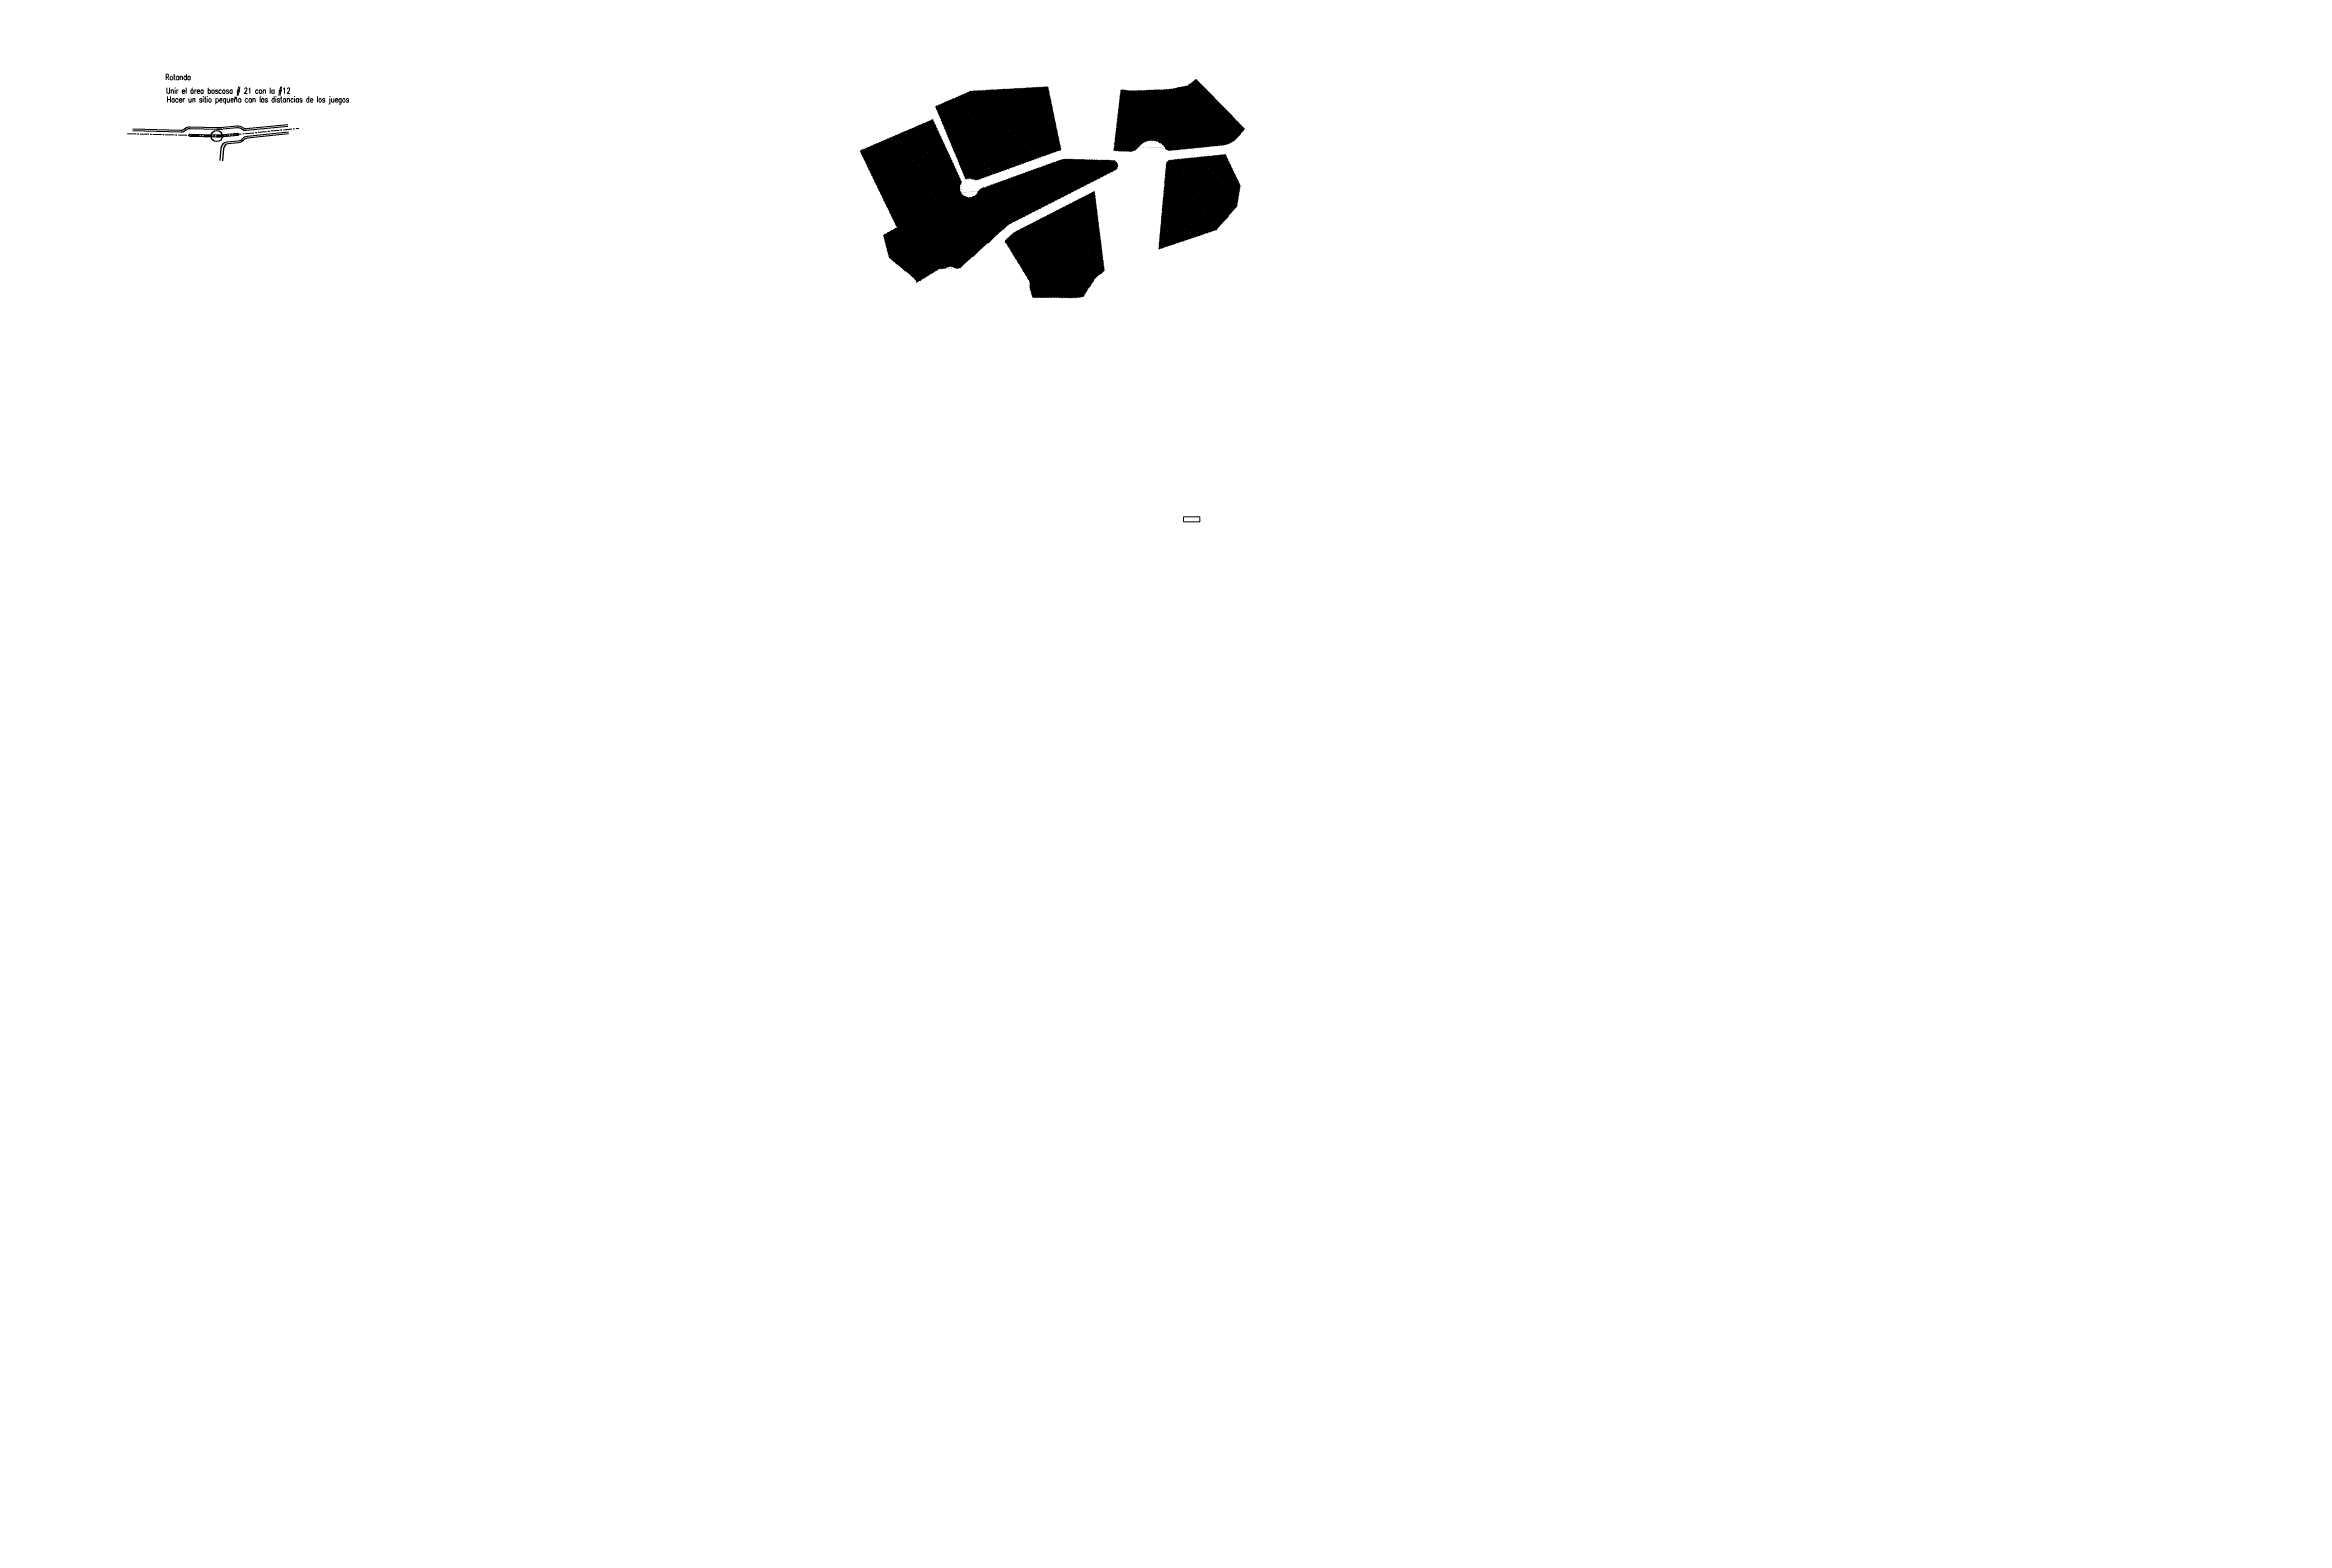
# Model space of a CAD drawing. Header units: millimetres. Extents: x -1203 to 2926, y -1380 to 3972.
# Drawn here: x 914 to 2903, y -880 to 430 of the extents above; entities that cross this region are included whole.
import ezdxf

# ---------------------------------------------------------------- set-up
doc = ezdxf.new("R2010")
doc.units = ezdxf.units.MM
doc.header["$LTSCALE"] = 10
doc.linetypes.add('CENTER2', pattern=[1.125, 0.75, -0.125, 0.125, -0.125])
doc.linetypes.add('DASHED', pattern=[19.05, 12.7, -6.35])
for name, color, linetype in [('00-ejes', 150, 'CENTER2'), ('01-hatch-FF', 254, 'Continuous'), ('_vias', 3, 'Continuous')]:
    doc.layers.add(name, color=color, linetype=linetype)
doc.layers.add('_Areas', color=42, linetype='Continuous', plot=False)
doc.layers.add('_nuevas FFPI', color=1, linetype='Continuous', lineweight=18)
doc.styles.add('LEROYF', font='SIMPLEX.shx', dxfattribs={"width": 0.75})
pattern_1 = [(45, (-865.1582, -1019.0306), (-0.7071068, 0.7071068), []), (135, (-865.1582, -1019.0306), (-0.7071068, -0.7071068), [])]
pattern_2 = [(45, (1307.7899, 0), (-0.7071068, 0.7071068), []), (135, (1307.7899, 0), (-0.7071068, -0.7071068), [])]

# ---------------------------------------------------------------- blocks, each defined once
blk = doc.blocks.new('FFPI-HATCH')
at = {"layer": '01-hatch-FF'}
h = blk.add_hatch(dxfattribs=at)
h.set_pattern_fill('ANSI37', color=256, scale=8)
h.set_pattern_definition(pattern_1)
edge = h.paths.add_edge_path()
edge.add_line((-651.5, -426.6), (-667.1, -433.7))
edge.add_arc((-674.7, -416.8), 18.5, 252.5754, 294.3677, ccw=False)
edge.add_arc((4440355.1, 1291648.7), 4625178.3, 196.221926, 196.222925)
edge.add_line((-657.7, -511.9), (-628.6, -492.6))
edge.add_line((-628.6, -492.6), (-651.5, -426.6))
h = blk.add_hatch(dxfattribs=at)
h.set_pattern_fill('ANSI37', color=256, scale=8)
h.set_pattern_definition(pattern_1)
edge = h.paths.add_edge_path()
edge.add_line((-694.1, -421), (-700.2, -425.3))
edge.add_line((-700.2, -425.3), (-712.4, -439.9))
edge.add_line((-712.4, -439.9), (-709.1, -448.9))
edge.add_line((-709.1, -448.9), (-705.5, -458.6))
edge.add_line((-705.5, -458.6), (-682.1, -521.6))
edge.add_line((-682.1, -521.6), (-674.9, -523.3))
edge.add_line((-674.9, -523.3), (-657.7, -511.9))
edge.add_arc((4440355.1, 1291648.7), 4625178.3, 196.2221251, 196.222925, ccw=False)
edge.add_line((-675.7, -449.9), (-680.2, -434.5))
edge.add_arc((-674.7, -416.8), 18.5, 223.9896, 252.5735, ccw=False)
edge.add_arc((-674.7, -416.8), 18.5, 213.4955, 223.9896, ccw=False)
edge.add_line((-690.1, -427), (-694, -421.2))
edge.add_arc((-697.7, -423.7), 4.5, 33.4955, 36.3536)

msp = doc.modelspace()

# ---------------------------------------------------------------- hatches: boundary and pattern name
at = {"layer": '01-hatch-FF'}
h = msp.add_hatch(dxfattribs=at)
h.set_pattern_fill('ANSI37', color=256, scale=8)
h.set_pattern_definition(pattern_2)
edge = h.paths.add_edge_path()
edge.add_line((1521.452, 592.425), (1505.897, 585.379))
edge.add_arc((1498.264, 602.231), 18.5, 252.57545, 294.367736, ccw=False)
edge.add_arc((4442528.086, 1292667.778), 4625178.275, 196.221926014, 196.222925016)
edge.add_line((1515.253, 507.147), (1544.39, 526.428))
edge.add_line((1544.39, 526.428), (1521.452, 592.425))
h = msp.add_hatch(dxfattribs=at)
h.set_pattern_fill('ANSI37', color=256, scale=8)
h.set_pattern_definition(pattern_2)
edge = h.paths.add_edge_path()
edge.add_line((1478.846, 598.041), (1472.72, 593.719))
edge.add_line((1472.72, 593.719), (1460.512, 579.092))
edge.add_line((1460.512, 579.092), (1463.829, 570.173))
edge.add_line((1463.829, 570.173), (1467.453, 560.43))
edge.add_line((1467.453, 560.43), (1490.87, 497.474))
edge.add_line((1490.87, 497.474), (1498.015, 495.74))
edge.add_line((1498.015, 495.74), (1515.253, 507.147))
edge.add_arc((4442528.086, 1292667.778), 4625178.275, 196.222125099, 196.222925018, ccw=False)
edge.add_line((1497.213, 569.149), (1492.724, 584.58))
edge.add_arc((1498.264, 602.231), 18.5, 223.989563, 252.573502, ccw=False)
edge.add_arc((1498.264, 602.231), 18.5, 213.495549, 223.989563, ccw=False)
edge.add_line((1482.837, 592.022), (1478.975, 597.857))
edge.add_arc((1475.222, 595.373), 4.5, 33.495549, 36.353619)
h = msp.add_hatch(dxfattribs=at)
h.set_pattern_fill('ANSI37', color=256, scale=8)
h.set_pattern_definition(pattern_2)
edge = h.paths.add_edge_path()
edge.add_line((1935.154, 399.738), (1927.557, 394.084))
edge.add_line((1927.557, 394.084), (1911.192, 390.837))
edge.add_line((1911.192, 390.837), (1914.163, 336.927))
edge.add_line((1914.163, 336.927), (1958.628, 341.429))
edge.add_arc((1956.614, 361.327), 20, 275.780834, 318.204718)
edge.add_line((1971.525, 347.997), (1978.538, 355.843))
edge.add_line((1978.538, 355.843), (1935.154, 399.738))
h = msp.add_hatch(dxfattribs=at)
h.set_pattern_fill('ANSI37', color=256, scale=8)
h.set_pattern_definition(pattern_2)
edge = h.paths.add_edge_path()
edge.add_line((1740.788, 389.672), (1735.583, 389.379))
edge.add_line((1735.583, 389.379), (1704.177, 375.799))
edge.add_line((1704.177, 375.799), (1730.907, 311.433))
edge.add_arc((1734.167, 303.583), 8.5, 62.189416, 112.551639, ccw=False)
edge.add_arc((1740.232, 315.081), 4.5, 242.189416, 289.884426)
edge.add_line((1741.762, 310.849), (1769.081, 320.73))
edge.add_line((1769.081, 320.73), (1740.788, 389.672))
h = msp.add_hatch(dxfattribs=at)
h.set_pattern_fill('ANSI37', color=256, scale=8)
h.set_pattern_definition(pattern_2)
edge = h.paths.add_edge_path()
edge.add_line((1803.877, 393.224), (1740.788, 389.672))
edge.add_line((1740.788, 389.672), (1769.081, 320.73))
edge.add_line((1769.081, 320.73), (1810.897, 335.855))
edge.add_arc((1820.59, 309.054), 28.5, 100.215436, 109.884426, ccw=False)
edge.add_line((1815.536, 337.102), (1803.877, 393.224))
h = msp.add_hatch(dxfattribs=at)
h.set_pattern_fill('ANSI37', color=256, scale=8)
h.set_pattern_definition(pattern_2)
edge = h.paths.add_edge_path()
edge.add_line((1911.192, 390.837), (1877.639, 389.575))
edge.add_line((1877.639, 389.575), (1868.486, 390.662))
edge.add_line((1868.486, 390.662), (1862.171, 336.392))
edge.add_line((1862.171, 336.392), (1876.769, 335.981))
edge.add_arc((1877.008, 344.477), 8.5, 268.384471, 324.629677)
edge.add_arc((1895.763, 331.164), 14.5, 31.954835, 144.629677, ccw=False)
edge.add_arc((1911.884, 341.219), 4.5, 211.954835, 275.780834)
edge.add_line((1912.337, 336.742), (1914.163, 336.927))
edge.add_line((1914.163, 336.927), (1911.192, 390.837))
h = msp.add_hatch(dxfattribs=at)
h.set_pattern_fill('ANSI37', color=256, scale=8)
h.set_pattern_definition(pattern_2)
edge = h.paths.add_edge_path()
edge.add_line((1727.372, 308.69), (1701.789, 364.189))
edge.add_line((1701.789, 364.189), (1637.188, 336.448))
edge.add_line((1637.188, 336.448), (1670.09, 268.421))
edge.add_line((1670.09, 268.421), (1726.715, 299.494))
edge.add_arc((1734.167, 303.583), 8.5, 143.067734, 208.755649, ccw=False)
h = msp.add_hatch(dxfattribs=at)
h.set_pattern_fill('ANSI37', color=256, scale=8)
h.set_pattern_definition(pattern_2)
edge = h.paths.add_edge_path()
edge.add_line((1806.617, 290.403), (1791.268, 319.716))
edge.add_line((1791.268, 319.716), (1745.664, 303.222))
edge.add_line((1745.664, 303.222), (1769.104, 270.961))
edge.add_arc((1785.309, 247.517), 28.5, 117.056512, 124.652711, ccw=False)
edge.add_line((1772.345, 272.898), (1806.617, 290.403))
h = msp.add_hatch(dxfattribs=at)
h.set_pattern_fill('ANSI37', color=256, scale=8)
h.set_pattern_definition(pattern_2)
edge = h.paths.add_edge_path()
edge.add_arc((1861.348, 323.41), 4.5, 297.056512, 448.384471)
edge.add_line((1861.474, 327.909), (1821.154, 329.046))
edge.add_arc((1820.59, 309.054), 20, 88.384471, 109.884426)
edge.add_line((1813.788, 327.861), (1791.268, 319.716))
edge.add_line((1791.268, 319.716), (1806.617, 290.403))
edge.add_line((1806.617, 290.403), (1863.395, 319.403))
h = msp.add_hatch(dxfattribs=at)
h.set_pattern_fill('ANSI37', color=256, scale=8)
h.set_pattern_definition(pattern_2)
edge = h.paths.add_edge_path()
edge.add_arc((1956.614, 361.327), 28.5, 275.780834, 279.24483, ccw=False)
edge.add_line((1959.485, 332.972), (1912.812, 328.247))
edge.add_arc((1913.266, 323.77), 4.5, 95.780834, 157.098438)
edge.add_arc((1895.763, 331.164), 14.5, 334.675131, 337.098438, ccw=False)
edge.add_line((1908.87, 324.961), (1902.133, 249.24))
edge.add_line((1902.133, 249.24), (1953.324, 266.423))
edge.add_line((1953.324, 266.423), (1971.414, 287.152))
edge.add_line((1971.414, 287.152), (1974.487, 305.55))
edge.add_line((1974.487, 305.55), (1961.193, 333.197))
h = msp.add_hatch(dxfattribs=at)
h.set_pattern_fill('ANSI37', color=256, scale=8)
h.set_pattern_definition(pattern_2)
edge = h.paths.add_edge_path()
edge.add_arc((1785.309, 247.517), 28.5, 124.652711, 131.802504, ccw=False)
edge.add_line((1769.104, 270.961), (1745.664, 303.222))
edge.add_line((1745.664, 303.222), (1745.257, 303.074))
edge.add_line((1745.257, 303.074), (1744.653, 302.856))
edge.add_arc((1746.184, 298.625), 4.5, 109.884426, 157.579436)
edge.add_arc((1734.167, 303.583), 8.5, 208.755649, 337.579436, ccw=False)
edge.add_line((1726.715, 299.494), (1690.617, 279.685))
edge.add_line((1690.617, 279.685), (1720.928, 236.229))
edge.add_line((1720.928, 236.229), (1724.507, 232.227))
edge.add_arc((1723.64, 236.643), 4.5, 281.101961, 311.802504)
edge.add_line((1726.64, 233.288), (1766.312, 268.762))
h = msp.add_hatch(dxfattribs=at)
h.set_pattern_fill('ANSI37', color=256, scale=8)
h.set_pattern_definition(pattern_2)
edge = h.paths.add_edge_path()
edge.add_line((1845.169, 300.549), (1776.211, 265.328))
edge.add_arc((1785.309, 247.517), 20, 117.056512, 131.802504)
edge.add_line((1771.977, 262.426), (1765.582, 256.707))
edge.add_line((1765.582, 256.707), (1787.567, 220.778))
edge.add_line((1787.567, 220.778), (1787.974, 214.982))
edge.add_line((1787.974, 214.982), (1790.222, 206.521))
edge.add_line((1790.222, 206.521), (1824.818, 206.09))
edge.add_line((1824.818, 206.09), (1831.047, 206.24))
edge.add_line((1831.047, 206.24), (1835.17, 207.36))
edge.add_line((1835.17, 207.36), (1841, 216.146))
edge.add_line((1841, 216.146), (1845.346, 222.692))
edge.add_line((1845.346, 222.692), (1846.681, 224.704))
edge.add_line((1846.681, 224.704), (1850.426, 227.284))
edge.add_arc((1834.825, 249.931), 27.5, 304.562743, 313.836582)
edge.add_line((1853.872, 230.094), (1845.169, 300.549))
h = msp.add_hatch(dxfattribs=at)
h.set_pattern_fill('ANSI37', color=256, scale=8)
h.set_pattern_definition(pattern_2)
edge = h.paths.add_edge_path()
edge.add_line((1707.013, 231.591), (1712.309, 232.092))
edge.add_arc((1717.372, 225.127), 8.611, 61.515511, 126.013494, ccw=False)
edge.add_arc((1723.64, 236.643), 4.5, 241.300599, 281.101961)
edge.add_line((1724.507, 232.227), (1720.928, 236.229))
edge.add_line((1720.928, 236.229), (1690.617, 279.685))
edge.add_line((1690.617, 279.685), (1657.947, 261.757))
edge.add_line((1657.947, 261.757), (1663.146, 241.47))
edge.add_line((1663.146, 241.47), (1685.076, 223.872))
edge.add_line((1685.076, 223.872), (1687.631, 219.63))
edge.add_line((1687.631, 219.63), (1707.013, 231.591))
at = {"layer": '_Areas'}
h = msp.add_hatch(dxfattribs=at)
h.set_pattern_fill('AR-B88', color=256, scale=0.05)
h.set_pattern_definition([(0, (615.273, 806.982), (0, 10.16), []), (90, (615.273, 806.982), (-5.08, 10.16), [10.16, -10.16])])
edge = h.paths.add_edge_path()
edge.add_arc((639.98, 832.512), 6, 10.339692, 103.993175)
edge.add_line((638.529, 838.334), (591.751, 826.677))
edge.add_arc((585.64, 854.608), 28.592, 243.370292, 282.34256, ccw=False)
edge.add_line((572.824, 829.05), (569.433, 830.752))
edge.add_arc((567.467, 826.799), 4.415, 63.559907, 187.54761)
edge.add_line((563.09, 826.219), (565.619, 804.199))
edge.add_arc((582.485, 807.233), 17.136, 190.197465, 214.635105)
edge.add_arc((610.846, 825.589), 50.914, 213.491007, 311.298955)
edge.add_arc((631.249, 802.364), 20, 311.298955, 370.339692)
edge.add_line((650.924, 805.953), (645.882, 833.589))
edge = h.paths.add_edge_path()
edge.add_line((278.205, 681.085), (208.232, 702.209))
edge.add_line((208.232, 702.209), (197.37, 660.776))
edge.add_line((197.37, 660.776), (245.091, 615.991))
edge.add_line((245.091, 615.991), (266.599, 625.733))
edge.add_arc((264.742, 629.832), 4.5, 294.367694, 345.862617)
edge.add_arc((277.349, 626.657), 8.5, 139.646694, 165.862617, ccw=False)
edge.add_arc((267.442, 635.075), 4.5, 319.646694, 352.298443)
edge.add_line((271.901, 634.472), (278.205, 681.085))
edge = h.paths.add_edge_path()
edge.add_line((437.874, 303.222), (437.467, 303.074))
edge.add_line((437.467, 303.074), (436.863, 302.856))
edge.add_arc((438.394, 298.625), 4.5, 109.884426, 157.579436)
edge.add_arc((426.377, 303.583), 8.5, 208.755649, 337.579436, ccw=False)
edge.add_line((418.925, 299.494), (382.827, 279.685))
edge.add_line((382.827, 279.685), (413.138, 236.229))
edge.add_line((413.138, 236.229), (416.717, 232.227))
edge.add_arc((415.85, 236.643), 4.5, 281.101961, 311.802504)
edge.add_line((418.85, 233.288), (458.522, 268.762))
edge.add_arc((477.519, 247.517), 28.5, 124.652711, 131.802504, ccw=False)
edge.add_line((461.314, 270.961), (437.874, 303.222))
edge = h.paths.add_edge_path()
edge.add_line((483.478, 319.716), (437.874, 303.222))
edge.add_line((437.874, 303.222), (461.314, 270.961))
edge.add_arc((477.519, 247.517), 28.5, 117.056512, 124.652711, ccw=False)
edge.add_line((464.555, 272.898), (498.827, 290.403))
edge.add_line((498.827, 290.403), (483.478, 319.716))
edge = h.paths.add_edge_path()
edge.add_arc((553.558, 323.41), 4.5, 297.056512, 448.384471)
edge.add_line((553.685, 327.909), (513.364, 329.046))
edge.add_arc((512.801, 309.054), 20, 88.384471, 109.884426)
edge.add_line((505.998, 327.861), (483.478, 319.716))
edge.add_line((483.478, 319.716), (498.827, 290.403))
edge.add_line((498.827, 290.403), (555.605, 319.403))
edge = h.paths.add_edge_path()
edge.add_line((699.057, 491.306), (692.21, 502.326))
edge.add_arc((688.388, 499.952), 4.5, 31.851762, 79.546772)
edge.add_arc((690.747, 512.736), 8.5, 221.848067, 259.546772, ccw=False)
edge.add_arc((681.063, 504.063), 4.5, 41.848067, 89.543077)
edge.add_line((681.098, 508.563), (617.927, 509.066))
edge.add_arc((617.891, 504.567), 4.5, 89.543077, 141.645425)
edge.add_line((614.362, 507.359), (600.891, 475.424))
edge.add_line((600.891, 475.424), (659.101, 465.942))
edge.add_line((659.101, 465.942), (699.057, 491.306))
edge = h.paths.add_edge_path()
edge.add_line((670.749, 355.843), (627.365, 399.738))
edge.add_line((627.365, 399.738), (619.767, 394.084))
edge.add_line((619.767, 394.084), (603.403, 390.837))
edge.add_line((603.403, 390.837), (606.373, 336.927))
edge.add_line((606.373, 336.927), (650.838, 341.429))
edge.add_arc((648.824, 361.327), 20, 275.780834, 318.204718)
edge.add_line((663.735, 347.997), (670.749, 355.843))
edge = h.paths.add_edge_path()
edge.add_line((603.403, 390.837), (569.849, 389.575))
edge.add_line((569.849, 389.575), (560.696, 390.662))
edge.add_line((560.696, 390.662), (554.381, 336.392))
edge.add_line((554.381, 336.392), (568.979, 335.981))
edge.add_arc((569.218, 344.477), 8.5, 268.384471, 324.629677)
edge.add_arc((587.973, 331.164), 14.5, 31.954835, 144.629677, ccw=False)
edge.add_arc((604.094, 341.219), 4.5, 211.954835, 275.780834)
edge.add_line((604.547, 336.742), (606.373, 336.927))
edge.add_line((606.373, 336.927), (603.403, 390.837))
edge = h.paths.add_edge_path()
edge.add_line((666.697, 305.55), (653.403, 333.197))
edge.add_arc((648.824, 361.327), 28.5, 275.780834, 279.24483, ccw=False)
edge.add_line((651.695, 332.972), (605.022, 328.247))
edge.add_arc((605.476, 323.77), 4.5, 95.780834, 157.098438)
edge.add_arc((587.973, 331.164), 14.5, 334.675131, 337.098438, ccw=False)
edge.add_line((601.08, 324.961), (594.343, 249.24))
edge.add_line((594.343, 249.24), (645.534, 266.423))
edge.add_line((645.534, 266.423), (663.624, 287.152))
edge.add_line((663.624, 287.152), (666.697, 305.55))
edge = h.paths.add_edge_path()
edge.add_line((537.379, 300.549), (468.421, 265.328))
edge.add_arc((477.519, 247.517), 20, 117.056512, 131.802504)
edge.add_line((464.188, 262.426), (457.792, 256.707))
edge.add_line((457.792, 256.707), (479.777, 220.778))
edge.add_line((479.777, 220.778), (480.184, 214.982))
edge.add_line((480.184, 214.982), (482.432, 206.521))
edge.add_line((482.432, 206.521), (517.028, 206.09))
edge.add_line((517.028, 206.09), (523.257, 206.24))
edge.add_line((523.257, 206.24), (527.38, 207.36))
edge.add_line((527.38, 207.36), (533.211, 216.146))
edge.add_line((533.211, 216.146), (537.556, 222.692))
edge.add_line((537.556, 222.692), (538.891, 224.704))
edge.add_line((538.891, 224.704), (542.636, 227.284))
edge.add_arc((527.035, 249.931), 27.5, 304.562743, 313.836582)
edge.add_line((546.082, 230.094), (537.379, 300.549))
edge = h.paths.add_edge_path()
edge.add_line((496.087, 393.224), (432.998, 389.672))
edge.add_line((432.998, 389.672), (461.291, 320.73))
edge.add_line((461.291, 320.73), (503.107, 335.855))
edge.add_arc((512.801, 309.054), 28.5, 100.215436, 109.884426, ccw=False)
edge.add_line((507.746, 337.102), (496.087, 393.224))
edge = h.paths.add_edge_path()
edge.add_line((432.998, 389.672), (427.793, 389.379))
edge.add_line((427.793, 389.379), (396.387, 375.799))
edge.add_line((396.387, 375.799), (423.117, 311.433))
edge.add_arc((426.377, 303.583), 8.5, 62.189416, 112.551639, ccw=False)
edge.add_arc((432.442, 315.081), 4.5, 242.189416, 289.884426)
edge.add_line((433.972, 310.849), (461.291, 320.73))
edge.add_line((461.291, 320.73), (432.998, 389.672))
edge = h.paths.add_edge_path()
edge.add_line((394.607, 364.45), (329.398, 336.448))
edge.add_line((329.398, 336.448), (362.3, 268.421))
edge.add_line((362.3, 268.421), (418.925, 299.494))
edge.add_arc((426.377, 303.583), 8.5, 148.304648, 208.755649, ccw=False)
edge.add_line((419.144, 308.049), (394.607, 364.45))
edge = h.paths.add_edge_path()
edge.add_line((382.827, 279.685), (362.3, 268.421))
edge.add_line((362.3, 268.421), (350.157, 261.757))
edge.add_line((350.157, 261.757), (355.356, 241.47))
edge.add_line((355.356, 241.47), (377.287, 223.872))
edge.add_line((377.287, 223.872), (379.841, 219.63))
edge.add_line((379.841, 219.63), (394.269, 228.535))
edge.add_line((394.269, 228.535), (399.196, 231.576))
edge.add_line((399.196, 231.576), (404.545, 232.068))
edge.add_arc((409.607, 225.239), 8.501, 61.300599, 126.549533, ccw=False)
edge.add_arc((415.85, 236.643), 4.5, 241.300599, 281.101961)
edge.add_line((416.717, 232.227), (413.138, 236.229))
edge.add_line((413.138, 236.229), (382.827, 279.685))
edge = h.paths.add_edge_path()
edge.add_line((145.884, 580.263), (162.477, 600.143))
edge.add_line((162.477, 600.143), (159.007, 605.387))
edge.add_line((159.007, 605.387), (160.258, 606.214))
edge.add_arc((157.775, 609.967), 4.5, 303.495549, 396.386815)
edge.add_line((161.397, 612.637), (160.695, 613.698))
edge.add_line((160.695, 613.698), (167.783, 618.389))
edge.add_line((167.783, 618.389), (157.671, 633.643))
edge.add_line((157.671, 633.643), (154.581, 628.686))
edge.add_line((154.581, 628.686), (138.957, 607.816))
edge.add_line((138.957, 607.816), (128.415, 586.914))
edge.add_line((128.415, 586.914), (114.725, 539.595))
edge.add_line((114.725, 539.595), (107.286, 532.284))
edge.add_line((107.286, 532.284), (165.019, 501.859))
edge.add_line((165.019, 501.859), (176.043, 499.183))
edge.add_line((176.043, 499.183), (145.884, 580.263))
edge = h.paths.add_edge_path()
edge.add_arc((190.474, 602.231), 18.5, 223.989563, 252.573502, ccw=False)
edge.add_arc((190.474, 602.231), 18.5, 213.495549, 223.989563, ccw=False)
edge.add_line((175.047, 592.022), (171.185, 597.857))
edge.add_arc((167.432, 595.373), 4.5, 33.495549, 36.353619)
edge.add_line((171.057, 598.041), (164.93, 593.719))
edge.add_line((164.93, 593.719), (152.722, 579.092))
edge.add_line((152.722, 579.092), (156.039, 570.173))
edge.add_line((156.039, 570.173), (159.663, 560.43))
edge.add_line((159.663, 560.43), (183.08, 497.474))
edge.add_line((183.08, 497.474), (190.225, 495.74))
edge.add_line((190.225, 495.74), (207.463, 507.147))
edge.add_arc((4441220.296, 1292667.778), 4625178.275, 196.221926011, 196.222925018, ccw=False)
edge = h.paths.add_edge_path()
edge.add_line((213.663, 592.425), (198.107, 585.379))
edge.add_arc((190.474, 602.231), 18.5, 252.576168, 294.368298, ccw=False)
edge.add_arc((4441220.297, 1292667.778), 4625178.276, 196.221926014, 196.222925013)
edge.add_line((207.463, 507.147), (236.6, 526.428))
edge.add_line((236.6, 526.428), (213.663, 592.425))
edge = h.paths.add_edge_path()
edge.add_line((328.54, 586.253), (281.591, 619.291))
edge.add_arc((277.349, 626.657), 8.5, 250.717701, 299.937395, ccw=False)
edge.add_arc((273.056, 614.386), 4.5, 70.717701, 114.367694)
edge.add_line((271.199, 618.486), (213.663, 592.425))
edge.add_line((213.663, 592.425), (236.6, 526.428))
edge.add_line((236.6, 526.428), (263.586, 525.476))
edge.add_line((263.586, 525.476), (291.901, 539.344))
edge.add_line((291.901, 539.344), (307.034, 549.718))
edge.add_line((307.034, 549.718), (328.54, 586.253))
edge = h.paths.add_edge_path()
edge.add_line((292.952, 724.177), (272.137, 751.782))
edge.add_line((272.137, 751.782), (239.591, 717.687))
edge.add_line((239.591, 717.687), (280.238, 688.166))
edge.add_arc((306.39, 676.84), 28.5, 109.047582, 156.582623, ccw=False)
edge.add_line((297.089, 703.779), (306.011, 706.859))
edge.add_line((306.011, 706.859), (292.952, 724.177))
edge = h.paths.add_edge_path()
edge.add_line((381.433, 763.447), (374.201, 766.869))
edge.add_line((374.201, 766.869), (384.323, 788.264))
edge.add_line((384.323, 788.264), (388.145, 792.483))
edge.add_line((388.145, 792.483), (372.505, 806.762))
edge.add_line((372.505, 806.762), (367.64, 801.742))
edge.add_line((367.64, 801.742), (361.535, 807.659))
edge.add_line((361.535, 807.659), (362.579, 808.736))
edge.add_arc((359.348, 811.868), 4.5, 315.891683, 405.891683)
edge.add_line((362.48, 815.099), (361.403, 816.143))
edge.add_line((361.403, 816.143), (367.319, 822.246))
edge.add_line((367.319, 822.246), (355.456, 833.982))
edge.add_line((355.456, 833.982), (338.359, 830.868))
edge.add_line((338.359, 830.868), (326.634, 832.001))
edge.add_line((326.634, 832.001), (309.514, 836.948))
edge.add_line((309.514, 836.948), (302.255, 819.921))
edge.add_line((302.255, 819.921), (279.146, 800.916))
edge.add_line((279.146, 800.916), (259.43, 787.484))
edge.add_line((259.43, 787.484), (250.04, 781.087))
edge.add_line((250.04, 781.087), (272.137, 751.782))
edge.add_line((272.137, 751.782), (292.952, 724.177))
edge.add_line((292.952, 724.177), (357.019, 746.001))
edge.add_line((357.019, 746.001), (381.433, 763.447))
edge = h.paths.add_edge_path()
edge.add_line((383.693, 727.49), (376.001, 722.755))
edge.add_arc((361.059, 747.024), 28.5, 289.047582, 301.6202, ccw=False)
edge.add_line((370.36, 720.084), (366.448, 718.734))
edge.add_line((366.448, 718.734), (384.913, 696.246))
edge.add_line((384.913, 696.246), (400.915, 706.516))
edge.add_line((400.915, 706.516), (383.693, 727.49))
edge = h.paths.add_edge_path()
edge.add_line((431.591, 729.28), (416.33, 747.866))
edge.add_arc((398.372, 769.997), 28.5, 301.6202, 309.056118, ccw=False)
edge.add_line((413.314, 745.728), (400.766, 738.002))
edge.add_line((400.766, 738.002), (417.457, 717.675))
edge.add_line((417.457, 717.675), (431.591, 729.28))
edge = h.paths.add_edge_path()
edge.add_line((444.58, 753.845), (430.502, 770.991))
edge.add_line((430.502, 770.991), (424.036, 757.602))
edge.add_arc((398.372, 769.997), 28.5, 325.428497, 334.219897, ccw=False)
edge.add_line((421.84, 753.825), (434.126, 738.862))
edge.add_line((434.126, 738.862), (437.849, 744.198))
edge.add_line((437.849, 744.198), (444.58, 753.845))
edge = h.paths.add_edge_path()
edge.add_arc((610.846, 825.589), 59.414, 224.35426, 269.830516, ccw=False)
edge.add_line((568.363, 784.053), (560.95, 746.111))
edge.add_line((560.95, 746.111), (577.6, 741.064))
edge.add_line((577.6, 741.064), (608.965, 738.909))
edge.add_line((608.965, 738.909), (610.67, 766.175))
edge = h.paths.add_edge_path()
edge.add_arc((631.249, 802.364), 28.5, 311.298955, 336.891695, ccw=False)
edge.add_arc((610.846, 825.589), 59.414, 269.830516, 311.298955, ccw=False)
edge.add_line((610.67, 766.175), (608.965, 738.909))
edge.add_line((608.965, 738.909), (613.124, 738.624))
edge.add_line((613.124, 738.624), (643.276, 740.607))
edge.add_line((643.276, 740.607), (658.613, 744.019))
edge.add_line((658.613, 744.019), (657.462, 791.178))
edge = h.paths.add_edge_path()
edge.add_line((618.629, 863.224), (618.022, 862.213))
edge.add_line((618.022, 862.213), (616.027, 861.194))
edge.add_line((616.027, 861.194), (603.813, 860.265))
edge.add_line((603.813, 860.265), (573.662, 861.528))
edge.add_line((573.662, 861.528), (573.662, 837.386))
edge.add_line((573.662, 837.386), (576.915, 835.977))
edge.add_arc((584.86, 854.332), 20, 246.595, 283.993175)
edge.add_line((589.696, 834.925), (623.035, 843.233))
edge.add_line((623.035, 843.233), (618.629, 863.224))
edge = h.paths.add_edge_path()
edge.add_line((678.724, 888.31), (649.288, 914.276))
edge.add_line((649.288, 914.276), (638.34, 896.045))
edge.add_line((638.34, 896.045), (627.141, 877.397))
edge.add_line((627.141, 877.397), (646.44, 850.029))
edge.add_arc((640.153, 857.805), 10, 308.955922, 320.072772)
edge.add_line((647.822, 851.387), (678.724, 888.31))
edge = h.paths.add_edge_path()
edge.add_line((730.429, 935.235), (701.234, 944.28))
edge.add_line((701.234, 944.28), (677.984, 933.255))
edge.add_line((677.984, 933.255), (650.997, 917.122))
edge.add_line((650.997, 917.122), (649.288, 914.276))
edge.add_line((649.288, 914.276), (678.724, 888.31))
edge.add_line((678.724, 888.31), (682.824, 893.208))
edge.add_arc((697.011, 881.335), 18.5, 65.989511, 140.072772, ccw=False)
edge.add_line((704.538, 898.234), (720.356, 891.188))
edge.add_line((720.356, 891.188), (730.429, 935.235))
edge = h.paths.add_edge_path()
edge.add_line((753.918, 953.487), (756.962, 961.423))
edge.add_line((756.962, 961.423), (758.362, 960.886))
edge.add_arc((759.974, 965.087), 4.5, 249.014804, 339.014804)
edge.add_line((764.175, 963.476), (764.712, 964.876))
edge.add_line((764.712, 964.876), (723.631, 978.203))
edge.add_line((723.631, 978.203), (715.857, 961.437))
edge.add_line((715.857, 961.437), (703.057, 945.144))
edge.add_line((703.057, 945.144), (701.234, 944.28))
edge.add_line((701.234, 944.28), (730.429, 935.235))
edge.add_line((730.429, 935.235), (751.951, 928.822))
edge.add_line((751.951, 928.822), (760.432, 950.988))
edge.add_line((760.432, 950.988), (753.918, 953.487))
h.paths.add_polyline_path([(791.864, 1019.289), (763.823, 1030.447), (747.328, 1021.944), (745.453, 1019.718), (737.359, 997.571), (723.631, 978.203), (764.712, 964.876), (772.649, 961.832)])
edge = h.paths.add_edge_path()
edge.add_line((823.909, 989.963), (825.677, 995.623))
edge.add_line((825.677, 995.623), (828.302, 1003.767))
edge.add_line((828.302, 1003.767), (805.762, 1013.37))
edge.add_line((805.762, 1013.37), (791.864, 1019.289))
edge.add_line((791.864, 1019.289), (772.649, 961.832))
edge.add_line((772.649, 961.832), (772.112, 960.432))
edge.add_arc((776.313, 958.82), 4.5, 159.014804, 249.014804)
edge.add_line((774.701, 954.619), (794.87, 946.882))
edge.add_arc((790.215, 934.745), 13, -20.260574, 69.014804, ccw=False)
edge.add_line((802.41, 930.243), (815.555, 965.854))
edge.add_line((815.555, 965.854), (823.909, 989.963))
h.paths.add_polyline_path([(800.301, 759.531), (750.775, 745.608), (762.897, 703.644), (809.453, 713.791)])
edge = h.paths.add_edge_path()
edge.add_line((815.661, 682.766), (809.453, 713.791))
edge.add_line((809.453, 713.791), (762.897, 703.644))
edge.add_line((762.897, 703.644), (773.913, 657.694))
edge.add_line((773.913, 657.694), (816.785, 661.018))
edge.add_line((816.785, 661.018), (816.978, 664.788))
edge.add_arc((812.484, 665.019), 4.5, 357.066548, 404.761558)
edge.add_arc((821.715, 674.173), 8.5, 143.620182, 224.761558, ccw=False)
edge.add_arc((811.248, 681.883), 4.5, 323.620182, 371.315192)
edge = h.paths.add_edge_path()
edge.add_arc((703.536, 510.405), 4.5, 121.97669, 169.6717, ccw=False)
edge.add_line((701.153, 514.222), (735.775, 535.837))
edge.add_line((735.775, 535.837), (780.878, 507.685))
edge.add_line((780.878, 507.685), (778.859, 502.703))
edge.add_line((778.859, 502.703), (753.653, 456.568))
edge.add_line((753.653, 456.568), (713.627, 483.961))
edge.add_line((713.627, 483.961), (699.43, 506.812))
edge.add_arc((703.253, 509.187), 4.5, 164.156752, 211.851762, ccw=False)
edge.add_arc((690.747, 512.736), 8.5, 344.156752, 349.6717)
edge = h.paths.add_edge_path()
edge.add_line((593.229, 476.672), (600.888, 475.424))
edge.add_line((600.888, 475.424), (614.146, 507.178))
edge.add_arc((608.345, 513.391), 8.5, 192.388365, 313.034849, ccw=False)
edge.add_arc((608.533, 513.374), 8.68, 127.674259, 192.011006, ccw=False)
edge.add_line((603.228, 520.245), (607.515, 529.384))
edge.add_line((607.515, 529.384), (602.125, 537.217))
edge.add_line((602.125, 537.217), (601.474, 538.275))
edge.add_line((601.474, 538.275), (608.964, 577.548))
edge.add_line((608.964, 577.548), (609.021, 577.925))
edge.add_line((609.021, 577.925), (603.346, 579.322))
edge.add_line((603.346, 579.322), (518.591, 587.343))
edge.add_line((518.591, 587.343), (540.052, 570.423))
edge.add_line((540.052, 570.423), (521.868, 552.609))
edge.add_line((521.868, 552.609), (504.654, 539.944))
edge.add_line((504.654, 539.944), (500.354, 537.118))
edge.add_line((500.354, 537.118), (494.956, 518.754))
edge.add_line((494.956, 518.754), (593.229, 476.672))

# ---------------------------------------------------------------- linework, layer by layer
at = {"layer": '00-ejes'}
for p, q in [((987.753, 351.83), (1069.94, 349.512)), ((1069.94, 349.512), (1139.501, 356.554))]:
    msp.add_line(p, q, dxfattribs=at)
at = {"layer": '_nuevas FFPI', "color": 159, "linetype": 'DASHED', "ltscale": 0.02, "true_color": 0x22346e, "const_width": 0.05}
for points in [[(1935.154, 399.738), (1927.557, 394.084), (1911.192, 390.837), (1914.163, 336.927), (1958.628, 341.429, 0.18725278), (1971.525, 347.997), (1978.538, 355.843)], [(1740.788, 389.672), (1735.583, 389.379), (1704.177, 375.799), (1730.907, 311.433, -0.22335342), (1738.132, 311.101, 0.21116606), (1741.762, 310.849), (1769.081, 320.73)], [(1803.877, 393.224), (1740.788, 389.672), (1769.081, 320.73), (1810.897, 335.855, -0.04221398), (1815.536, 337.102)], [(1911.192, 390.837), (1877.639, 389.575), (1868.486, 390.662), (1862.171, 336.392), (1876.769, 335.981, 0.25046473), (1883.94, 339.557, -0.53549239), (1908.066, 338.838, 0.28592392), (1912.337, 336.742), (1914.163, 336.927)], [(1727.372, 308.69), (1701.789, 364.189), (1637.188, 336.448), (1670.09, 268.421), (1726.715, 299.494, -0.29473289)], [(1806.617, 290.403), (1791.268, 319.716), (1745.664, 303.222), (1769.104, 270.961, -0.03315681), (1772.345, 272.898)], [(1863.395, 319.403, 0.77657415), (1861.474, 327.909), (1821.154, 329.046, 0.09408742), (1813.788, 327.861), (1791.268, 319.716), (1806.617, 290.403)], [(1961.193, 333.197, -0.01511568), (1959.485, 332.972), (1912.812, 328.247, 0.27412067), (1909.12, 325.521, -0.01057407), (1908.87, 324.961), (1902.133, 249.24), (1953.324, 266.423), (1971.414, 287.152), (1974.487, 305.55)], [(1766.312, 268.762, -0.03120698), (1769.104, 270.961), (1745.664, 303.222), (1745.257, 303.074), (1744.653, 302.856, 0.21116606), (1742.024, 300.341, -0.62987857), (1726.715, 299.494), (1690.617, 279.685), (1720.928, 236.229), (1724.507, 232.227, 0.13476344), (1726.64, 233.288)], [(1845.169, 300.549), (1776.211, 265.328, 0.06443046), (1771.977, 262.426), (1765.582, 256.707), (1787.567, 220.778), (1787.974, 214.982), (1790.222, 206.521), (1824.818, 206.09), (1831.047, 206.24), (1835.17, 207.36), (1841, 216.146), (1845.346, 222.692), (1846.681, 224.704), (1850.426, 227.284, 0.04048686), (1853.872, 230.094)], [(1690.617, 279.685), (1670.09, 268.421), (1657.947, 261.757), (1663.176, 241.478), (1685.076, 223.872), (1687.631, 219.63), (1699.754, 227.112), (1706.986, 231.576), (1712.335, 232.068, -0.29721368), (1721.479, 232.695, 0.17543345), (1724.507, 232.227), (1720.928, 236.229)]]:
    msp.add_lwpolyline(points, format="xyb", close=True, dxfattribs=at)
at = {"layer": '_nuevas FFPI', "linetype": 'DASHED'}
msp.add_lwpolyline([(1924.151, 7.556), (1938.672, 7.556), (1938.672, 11.929), (1924.151, 11.929)], close=True, dxfattribs=at)
at = {"layer": '_vias'}
for p, q in [((1043.08, 349.269), (1043.137, 351.268)), ((1085.353, 350.067), (1085.152, 352.057))]:
    msp.add_line(p, q, dxfattribs=at)
at = {"layer": '_vias', "color": 114, "true_color": 0x139b48}
for points in [[(992.433, 354.449), (1034.977, 353.249, 0.19068524), (1039.128, 354.757, -0.19068524), (1043.278, 356.266), (1066.814, 355.602, 0.03228393), (1072.615, 355.813), (1084.648, 357.031, -0.19068524), (1088.897, 355.828, 0.19068524), (1093.146, 354.625), (1129.861, 358.342)], [(992.475, 355.948), (1035.02, 354.748, 0.19068523), (1038.132, 355.88, -0.19068523), (1043.32, 357.765), (1066.857, 357.102, 0.03228393), (1072.464, 357.305), (1084.497, 358.524, -0.19068523), (1089.808, 357.02, 0.19068523), (1092.995, 356.117), (1129.709, 359.834)], [(1130.415, 352.87), (1093.7, 349.153, 0.19068524), (1089.779, 347.123, -0.19068524), (1085.857, 345.092), (1075.753, 344.069, 0.35949493), (1070.382, 338.636), (1069.406, 327.757)], [(1130.566, 351.378), (1093.851, 347.661, 0.19068523), (1090.91, 346.138, -0.19068523), (1086.008, 343.6), (1076.918, 342.68, 0.35949493), (1072.889, 338.605), (1071.896, 327.533)]]:
    msp.add_lwpolyline(points, format="xyb", dxfattribs=at)
msp.add_lwpolyline([(1043.137, 351.268), (1066.673, 350.604, 0.03228393), (1073.119, 350.839), (1085.152, 352.057, -1), (1085.353, 350.067), (1073.321, 348.849, -0.03228393), (1066.617, 348.605), (1043.08, 349.269, -1)], format="xyb", close=True, dxfattribs=at)
at = {"layer": '_vias'}
msp.add_circle((1066.844, 349.569), 5, dxfattribs=at)

# ---------------------------------------------------------------- block references
at = {"layer": '01-hatch-FF'}
msp.add_blockref('FFPI-HATCH', (865.158, 1019.031), dxfattribs=at)

# ---------------------------------------------------------------- texts
at = {"layer": '_vias', "char_height": 5, "attachment_point": 1, "style": 'LEROYF'}
for s, insert, width in [('Rotonda', (1021.105, 404.277, -360.006), 1.845), ('Unir el área boscosa # 21 con la #12', (1021.791, 392.189), 117), ('Hacer un sitio pequeño con las distancias de los juegos', (1022.493, 384.474), 174.5625)]:
    msp.add_mtext(s, dxfattribs=dict(at, insert=insert, width=width))

doc.saveas('drawing.dxf')
